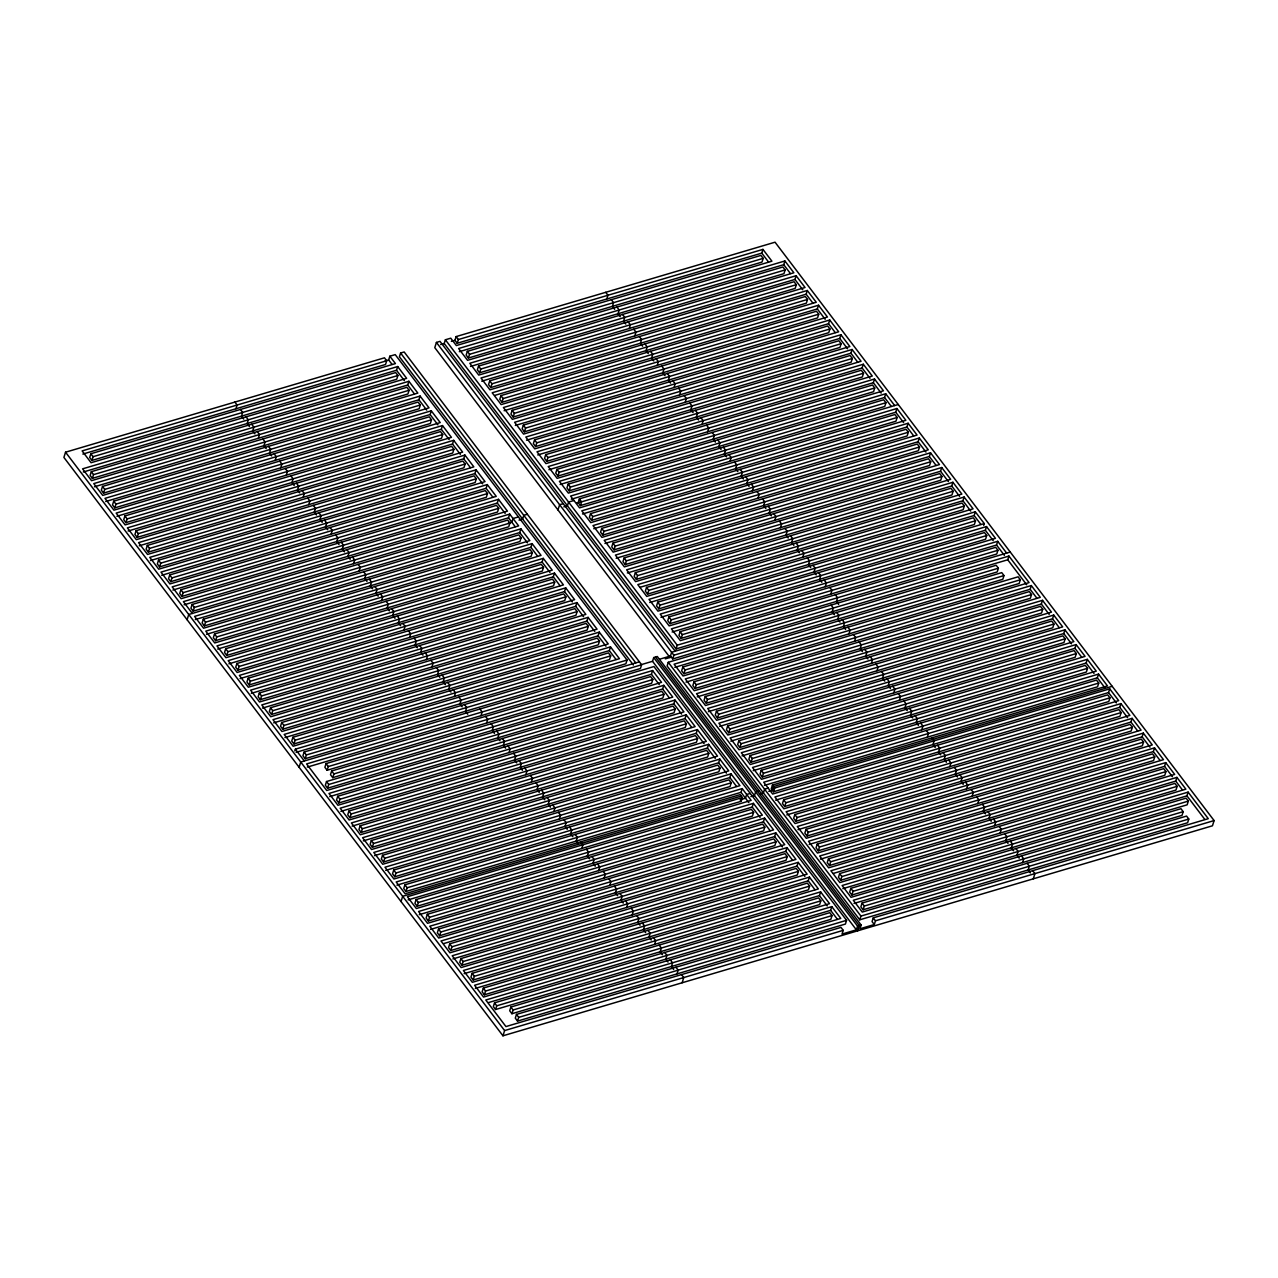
<?xml version="1.0" encoding="UTF-8"?>
<svg xmlns="http://www.w3.org/2000/svg" width="1278" height="1278" viewBox="0 0 1278 1278"><rect width="100%" height="100%" fill="white"/><g stroke="black" fill="none" stroke-linecap="round" stroke-linejoin="round"><path stroke-width="1.5" d="M82.862 454.073L385.525 364.486L386.707 360.763L384.47 357.808L65.545 452.204L63.9 457.428L502.957 1035.803L1212.455 825.796L1214.1 820.572L775.043 242.197L456.134 336.593L454.952 340.331L457.189 343.271L761.784 253.124L762.95 249.386L458.371 339.549L457.189 343.271M610.485 646.876L609.302 650.614L293.972 743.94L295.154 740.218L610.485 646.876L619.447 658.681L304.116 752.023L302.934 755.745L305.17 758.701L625.885 663.777L627.067 660.039L395.221 354.629L389.838 356.211L395.445 363.591L90.85 453.738L89.684 457.476L91.92 460.431L396.499 370.269L397.682 366.546L93.102 456.693L91.92 460.431M397.682 366.546L406.644 378.352L91.313 471.678L90.131 475.416L92.367 478.355L407.698 385.029L408.88 381.291L93.55 474.633L92.367 478.355M408.88 381.291L417.842 393.097L102.512 486.439L101.329 490.161L103.566 493.116L418.896 399.79L420.079 396.052L104.748 489.378L103.566 493.116M420.079 396.052L429.041 407.858L113.71 501.184L112.528 504.922L114.764 507.877L430.111 414.535L431.277 410.813L115.947 504.139L114.764 507.877M431.277 410.813L440.239 422.603L124.909 515.945L123.726 519.683L125.963 522.622L441.309 429.296L442.476 425.558L127.145 518.9L125.963 522.622M442.476 425.558L451.438 437.364L136.107 530.705L134.925 534.428L137.177 537.383L452.508 444.041L453.674 440.319L138.343 533.645L137.177 537.383M453.674 440.319L462.636 452.124L147.305 545.45L146.123 549.189L148.376 552.128L463.706 458.802L464.888 455.064L149.542 548.406L148.376 552.128M464.888 455.064L473.834 466.869L158.504 560.211L157.338 563.933L159.574 566.889L474.905 473.563L476.087 469.825L160.74 563.151L159.574 566.889M476.087 469.825L485.049 481.63L169.702 574.956L168.536 578.694L170.773 581.65L486.103 488.308L487.285 484.586L171.955 577.912L170.773 581.65M235.919 408.768L237.101 405.03L234.864 402.091M487.285 484.586L496.247 496.375L180.901 589.717L179.735 593.455L181.971 596.395L497.302 503.069L498.484 499.331L183.153 592.673L181.971 596.395M187.099 619.718L188.745 614.494L507.67 520.098L509.906 523.053L508.724 526.792L195.31 619.558M498.484 499.331L507.446 511.136L192.115 604.478L190.933 608.2L193.17 611.156L508.5 517.814L509.682 514.091L194.352 607.417L193.17 611.156M258.316 438.274L259.498 434.552L257.261 431.597M509.682 514.091L518.644 525.897L203.314 619.223L202.132 622.961L204.368 625.9L519.699 532.575L520.881 528.836L205.55 622.178L204.368 625.9M520.881 528.836L529.843 540.642L214.512 633.984L213.33 637.706L215.567 640.661L530.913 547.335L532.079 543.597L216.749 636.923L215.567 640.661M275.121 460.415L276.304 456.677L274.067 453.722M280.729 467.78L281.895 464.058L279.658 461.102M532.079 543.597L541.041 555.403L225.711 648.729L224.529 652.467L226.781 655.422L542.112 562.08L543.278 558.358L227.947 651.684L226.781 655.422M286.32 475.16L287.502 471.438L285.266 468.483M543.278 558.358L552.24 570.148L236.909 663.49L235.727 667.228L237.98 670.167L553.31 576.841L554.476 573.103L239.146 666.445L237.98 670.167M303.126 497.302L304.308 493.564L302.055 490.608M554.476 573.103L563.438 584.909L248.108 678.251L246.942 681.973L249.178 684.928L564.509 591.586L565.691 587.864L250.344 681.19L249.178 684.928M308.733 504.666L309.899 500.944L307.663 497.989M565.691 587.864L574.637 599.67L259.306 692.995L258.14 696.734L260.377 699.673L575.707 606.347L576.889 602.609L261.559 695.951L260.377 699.673M576.889 602.609L585.851 614.414L270.505 707.756L269.338 711.479L271.575 714.434L586.906 621.108L588.088 617.37L272.757 710.696L271.575 714.434M331.13 534.188L332.296 530.45L330.059 527.494M392.026 364.374L388.656 359.949L389.838 356.211M588.088 617.37L597.05 629.175L281.719 722.501L280.537 726.239L282.773 729.195L598.104 635.853L599.286 632.131L283.956 725.457L282.773 729.195M307.311 767.104L640.438 668.506L641.62 664.768L404.167 351.977L400.589 353.032L399.407 356.77L633.409 665.023M386.707 360.763L82.127 450.91L91.073 462.716L395.669 372.553L397.905 375.508L396.723 379.246L83.294 472.013M599.286 632.131L608.248 643.92L292.918 737.262L291.735 741L293.972 743.94M353.527 563.694L354.709 559.956L352.456 557M294.819 750.969L295.378 749.18L610.708 655.854L608.472 652.898L293.141 746.224L284.179 734.419L599.51 641.093L597.273 638.137L281.943 731.479L272.981 719.674L588.311 626.332L586.075 623.392L270.744 716.718L261.782 704.913L577.113 611.587L574.876 608.632L259.53 701.973L250.584 690.168L565.914 596.826L563.662 593.871L248.331 687.213L239.369 675.407L554.716 582.081L552.463 579.126L237.133 672.452L228.171 660.646L543.501 567.32L541.265 564.365L225.934 657.707L216.972 645.901L532.303 552.559L530.066 549.62L214.736 642.946L205.774 631.14L521.104 537.814L518.868 534.859L203.537 628.201L194.575 616.395L509.906 523.053M397.905 375.508L82.575 468.85L91.537 480.656L406.867 387.314L409.104 390.269L407.922 393.991L94.492 486.774M359.134 571.074L360.3 567.336L358.064 564.381M299.1 767.263L300.761 762.039L639.383 661.812M305.17 758.701L306.353 754.963L304.116 752.023M675.215 651.205L439.999 341.37L436.421 342.424L434.776 347.648L669.976 657.499L671.637 652.275L1010.259 552.048M409.104 390.269L93.773 483.595L102.735 495.401L418.066 402.075L420.302 405.014L419.136 408.752L105.707 501.519M763.174 258.364L458.594 348.511L467.556 360.316L782.887 266.974L785.123 269.93L469.793 363.272L478.755 375.077L794.085 281.735L796.322 284.69L480.991 378.016L489.953 389.822L805.284 296.496L807.536 299.435L492.19 392.777L501.152 404.583L816.482 311.241L818.735 314.196L503.404 407.522L512.35 419.328L827.697 326.002L829.933 328.957L514.603 422.283L523.565 434.089L838.895 340.747L841.132 343.702L525.801 437.044L534.763 448.85L850.094 355.508L852.33 358.463L537 451.789L545.962 463.594L861.292 370.269L863.529 373.208L548.198 466.55L557.16 478.355L872.491 385.013L874.727 387.969L559.397 481.295L568.359 493.1L883.689 399.774L885.926 402.73L570.595 496.056L579.557 507.861L894.888 414.519L897.14 417.475L581.794 510.817L590.755 522.622L906.086 429.28L908.338 432.236L592.992 525.562L601.954 537.367L917.3 444.041L919.537 446.981L604.206 540.322L613.152 552.128L928.499 458.786L930.735 461.741L615.405 555.083L624.367 566.873L939.697 473.547L941.934 476.502L626.603 569.828L635.565 581.634L950.896 488.292L953.132 491.247L637.802 584.589L646.764 596.395L962.094 503.053L964.331 506.008L649 599.334L657.962 611.14L973.293 517.814L975.529 520.753L660.199 614.095L669.161 625.9L984.491 532.559L986.728 535.514L671.397 628.856L680.359 640.645L995.69 547.319L997.942 550.275L996.76 553.997L676.046 648.92L444.201 343.51L445.383 339.772L450.751 338.191L456.358 345.555L760.937 255.408L763.174 258.364L762.007 262.086L459.329 351.674M420.302 405.014L104.972 498.356L113.934 510.162L429.264 416.82L431.501 419.775L430.335 423.513L116.905 516.28M831.802 906.629L830.62 910.351L495.576 1009.524L496.759 1005.802L831.802 906.629L840.764 918.435L516.472 1014.412L515.29 1018.151L517.526 1021.106L845.413 924.058L846.579 920.32L653.937 666.541L326.066 763.589L324.884 767.327L327.12 770.267L651.413 674.289L652.595 670.551L328.302 766.544L327.12 770.267M381.531 600.58L382.697 596.842L380.461 593.903M652.595 670.551L661.557 682.356L326.513 781.529L325.331 785.251L327.583 788.206L662.611 689.034L663.793 685.312L328.75 784.484L327.583 788.206M331.657 770.969L330.491 774.692L332.727 777.647L651.636 683.251L652.818 679.529L650.582 676.573L331.657 770.969L333.909 773.925L332.727 777.647M762.95 249.386L771.912 261.191L467.333 351.354L466.151 355.076L468.387 358.032L783.734 264.69L784.9 260.968L469.569 354.294L468.387 358.032M431.501 419.775L116.17 513.101L125.132 524.907L440.463 431.581L442.699 434.536L441.533 438.258L128.104 531.025M663.793 685.312L672.755 697.117L337.712 796.274L336.529 800.012L338.782 802.967L673.826 703.795L674.992 700.056L339.948 799.229L338.782 802.967M784.9 260.968L793.862 272.773L478.531 366.099L477.349 369.837L479.601 372.777L794.932 279.451L796.098 275.713L480.768 369.054L479.601 372.777M442.699 434.536L127.369 527.862L136.331 539.667L451.661 446.326L453.898 449.281L452.731 453.019L139.302 545.786M403.928 630.086L405.11 626.348L402.858 623.408M674.992 700.056L683.954 711.862L348.91 811.035L347.744 814.773L349.98 817.712L685.024 718.555L686.19 714.817L351.146 813.99L349.98 817.712M796.098 275.713L805.06 287.518L489.73 380.86L488.547 384.582L490.8 387.538L806.13 294.212L807.297 290.473L491.966 383.799L490.8 387.538M409.535 637.466L410.701 633.728L408.465 630.789M453.898 449.281L138.567 542.623L147.529 554.428L462.86 461.086L465.112 464.042L463.93 467.764L150.5 560.547M686.19 714.817L695.152 726.623L360.108 825.796L358.942 829.518L361.179 832.473L696.222 733.3L697.389 729.578L362.361 828.735L361.179 832.473M807.297 290.473L816.259 302.279L500.928 395.605L499.762 399.343L501.998 402.298L817.329 308.957L818.511 305.234L503.165 398.56L501.998 402.298M465.112 464.042L149.766 557.368L158.728 569.173L474.074 475.847L476.311 478.787L475.128 482.525L161.699 575.292M426.325 659.592L427.507 655.87L425.27 652.914M697.389 729.578L706.351 741.384L371.307 840.541L370.141 844.279L372.377 847.234L707.421 748.061L708.603 744.323L373.559 843.496L372.377 847.234M818.511 305.234L827.457 317.024L512.127 410.366L510.96 414.104L513.197 417.043L828.527 323.717L829.71 319.979L514.379 413.321L513.197 417.043M431.932 666.972L433.098 663.234L430.862 660.295M476.311 478.787L160.98 572.129L169.926 583.934L485.273 490.592L487.509 493.548L486.327 497.286L172.897 590.053M708.603 744.323L717.549 756.129L382.521 855.301L381.339 859.024L383.576 861.979L718.619 762.806L719.802 759.084L384.758 858.257L383.576 861.979M829.71 319.979L838.672 331.785L523.325 425.127L522.159 428.849L524.395 431.804L839.726 338.462L840.908 334.74L525.577 428.066L524.395 431.804M487.509 493.548L172.179 586.874L181.141 598.679L496.471 505.353L498.708 508.309L497.525 512.031L184.096 604.798M719.802 759.084L728.764 770.89L393.72 870.046L392.538 873.785L394.774 876.74L729.818 777.567L731 773.829L395.956 873.002L394.774 876.74M840.908 334.74L849.87 346.546L534.539 439.872L533.357 443.61L535.594 446.549L850.924 353.223L852.106 349.485L536.776 442.827L535.594 446.549M454.329 696.478L455.511 692.756L453.259 689.8M731 773.829L739.962 785.635L404.918 884.807L403.736 888.545L405.973 891.485L741.016 792.328L742.198 788.59L407.155 887.763L405.973 891.485M401.036 901.533L402.682 896.309L741.304 796.082M852.106 349.485L861.068 361.291L545.738 454.633L544.556 458.355L546.792 461.31L862.123 367.984L863.305 364.246L547.974 457.572L546.792 461.31M521.104 537.814L519.938 541.537L206.509 634.319M742.198 788.59L751.16 800.395L416.117 899.568L414.935 903.29L417.187 906.246L752.215 807.073L753.397 803.351L418.353 902.508L417.187 906.246M606.794 298.988L607.977 295.266L605.74 292.311M863.305 364.246L872.267 376.051L556.936 469.377L555.754 473.116L557.991 476.071L873.337 382.729L874.503 379.007L559.173 472.333L557.991 476.071M532.303 552.559L531.137 556.297L217.707 649.064M480.991 715.696L482.157 711.958L479.921 709.018M486.583 723.076L487.765 719.338L485.528 716.399M753.397 803.351L762.359 815.156L427.315 914.313L426.133 918.051L428.386 921.007L763.413 821.834L764.595 818.096L429.552 917.269L428.386 921.007M557.975 509.954L559.62 504.73L563.215 503.66M874.503 379.007L883.465 390.796L568.135 484.138L566.953 487.876L569.189 490.816L884.536 397.49L885.702 393.752L570.371 487.094L569.189 490.816M543.501 567.32L542.335 571.058L228.906 663.825M764.595 818.096L773.557 829.901L438.514 929.074L437.348 932.796L439.584 935.752L774.628 836.579L775.794 832.857L440.75 932.029L439.584 935.752M629.191 328.51L630.374 324.772L628.137 321.816M898.258 404.503L579.333 498.899L578.151 502.621L580.404 505.577L895.734 412.235L896.9 408.513L581.57 501.839L580.404 505.577M554.716 582.081L553.534 585.803L240.104 678.57M634.799 335.874L635.981 332.152L633.728 329.197M508.979 752.582L510.162 748.844L507.925 745.905M775.794 832.857L784.756 844.662L449.712 943.819L448.546 947.557L450.783 950.512L785.826 851.34L786.992 847.602L451.965 946.774L450.783 950.512M896.9 408.513L905.862 420.318L590.532 513.644L589.366 517.382L591.602 520.322L906.933 426.996L908.115 423.258L592.768 516.6L591.602 520.322M565.914 596.826L564.732 600.564L251.303 693.331M786.992 847.602L795.954 859.407L460.911 958.58L459.745 962.318L461.981 965.257L797.025 866.101L798.191 862.362L463.163 961.535L461.981 965.257M908.115 423.258L917.061 435.063L601.73 528.405L600.564 532.127L602.801 535.083L918.131 441.757L919.313 438.019L603.967 531.36L602.801 535.083M577.113 611.587L575.931 615.309L262.501 708.092M525.785 774.708L526.967 770.985L524.715 768.03M657.196 365.396L658.378 361.658L656.141 358.703M531.392 782.088L532.559 778.366L530.322 775.411M798.191 862.362L807.153 874.168L472.125 973.341L470.943 977.063L473.179 980.018L808.223 880.846L809.405 877.123L474.362 976.28L473.179 980.018M919.313 438.019L928.275 449.824L612.929 543.15L611.763 546.888L613.999 549.844L929.33 456.502L930.512 452.779L615.181 546.105L613.999 549.844M588.311 626.332L587.129 630.07L273.7 722.837M809.405 877.123L818.367 888.929L483.324 988.086L482.141 991.824L484.378 994.779L819.422 895.606L820.604 891.868L485.56 991.041L484.378 994.779M674.001 387.522L675.183 383.783L672.931 380.844M930.512 452.779L939.474 464.569L624.143 557.911L622.961 561.649L625.198 564.588L940.528 471.262L941.71 467.524L626.38 560.866L625.198 564.588M599.51 641.093L598.328 644.831L284.898 737.598M679.592 394.902L680.775 391.164L678.538 388.208M553.789 811.594L554.956 807.872L552.719 804.916M820.604 891.868L829.566 903.674L494.522 1002.847L493.34 1006.569L495.576 1009.524M685.2 402.282L686.382 398.544L684.129 395.589M941.71 467.524L950.672 479.33L635.342 572.672L634.16 576.394L636.396 579.349L951.727 486.007L952.909 482.285L637.578 575.611L636.396 579.349M559.381 818.974L560.563 815.252L558.326 812.297M610.708 655.854L609.526 659.576L296.113 752.343M510.865 1007.032L509.698 1010.77L511.935 1013.726L830.844 919.329L832.026 915.591L829.789 912.652L510.865 1007.032L513.101 1009.987L511.935 1013.726M502.957 1035.803L504.602 1030.579L65.545 452.204M952.909 482.285L961.871 494.091L646.54 587.417L645.358 591.155L647.595 594.11L962.925 500.768L964.107 497.03L648.777 590.372L647.595 594.11M702.005 424.408L703.172 420.67L700.935 417.73M517.526 1021.106L518.708 1017.368L516.472 1014.412M707.597 431.788L708.779 428.05L706.542 425.111M964.107 497.03L973.069 508.836L657.739 602.178L656.557 605.9L658.793 608.855L974.14 515.529L975.306 511.791L659.975 605.133L658.793 608.855M581.794 848.48L582.96 844.758L580.723 841.803M641.62 664.768L306.576 763.94L326.737 790.491L661.78 691.334L664.017 694.274L328.973 793.446L337.935 805.252L672.979 706.079L675.215 709.034L340.172 808.191L349.134 819.997L684.177 720.84L686.414 723.779L351.386 822.952L360.332 834.758L695.376 735.585L697.628 738.54L362.585 837.713L371.547 849.519L706.574 750.346L708.827 753.301L373.783 852.458L382.745 864.263L717.789 765.107L720.025 768.046L384.982 867.219L393.943 879.024L728.987 779.852L731.224 782.807L396.18 881.98L405.142 893.769L740.186 794.612L742.422 797.552L407.378 896.725L416.34 908.53L751.384 809.357L753.621 812.313L418.577 911.486L427.539 923.291L762.583 824.118L764.819 827.074L429.775 926.23L438.737 938.036L773.781 838.879L776.018 841.819L440.99 940.991L449.936 952.797L784.98 853.624L787.216 856.58L452.188 955.752L461.15 967.542L796.178 868.385L798.43 871.324L463.387 970.497L472.349 982.303L807.376 883.13L809.629 886.085L474.585 985.258L483.547 997.064L818.591 897.891L820.827 900.846L485.784 1000.003L505.944 1026.569L840.988 927.397L843.224 930.352L842.042 934.074L856.388 929.841L652.531 661.301L653.713 657.579L657.291 656.509L861.148 925.048L859.966 928.786L874.296 924.537L875.478 920.799L873.241 917.86L1208.269 818.687L1188.109 792.12L853.081 891.293L851.899 895.031L1186.942 795.859L1188.109 792.12M975.306 511.791L984.268 523.597L668.937 616.923L667.755 620.661L670.007 623.616L985.338 530.274L986.504 526.552L671.174 619.878L670.007 623.616M785.123 269.93L783.957 273.668L470.528 366.435M598.583 870.622L599.765 866.883L597.529 863.944M729.994 461.294L731.176 457.556L728.939 454.617M668.266 662.308L667.1 666.03L859.743 919.809L1187.613 822.76L1188.796 819.038L1186.559 816.083L862.267 912.061L853.305 900.271L1188.348 801.098L1186.096 798.143L851.052 897.316L842.106 885.51L1177.134 786.337L1174.897 783.398L839.854 882.555L830.892 870.749L1165.935 771.592L1163.699 768.637L828.655 867.81L819.693 856.004L1154.737 756.832L1152.5 753.876L817.457 853.049L808.495 841.244L1143.538 742.071L1141.302 739.131L806.258 838.288L797.296 826.499L1132.34 727.326L1130.103 724.37L795.06 823.543L786.098 811.738L1121.141 712.565L1118.905 709.625L783.861 808.782L774.899 796.977L1109.943 697.82L1107.707 694.865L772.663 794.037L763.701 782.232L1098.745 683.059L1096.492 680.104L761.464 779.276L752.502 767.471L1087.546 668.298L1085.294 665.359L750.25 764.516L741.304 752.726L1076.332 653.553L1074.095 650.598L739.051 749.771L730.089 737.965L1065.133 638.792L1062.897 635.853L727.853 735.01L718.891 723.204L1053.935 624.047L1051.698 621.092L716.654 720.265L707.692 708.459L1042.736 609.286L1040.5 606.331L705.456 705.504L696.494 693.698L1031.538 594.526L1029.301 591.586L694.258 690.743L685.296 678.938L1020.339 579.781L1018.103 576.825L683.059 675.998L674.097 664.193L998.39 568.199L996.153 565.259L668.266 662.308L860.925 916.086L859.743 919.809M986.504 526.552L995.466 538.357L680.136 631.683L678.953 635.422L681.206 638.361L996.536 545.035L997.703 541.297L682.372 634.639L681.206 638.361M673.873 655.215L1008.917 556.058L1007.735 559.78L672.691 658.953L673.873 655.215L436.421 342.424M676.046 648.92L677.228 645.198L445.383 339.772M604.19 878.002L605.373 874.264L603.12 871.308M664.017 694.274L662.851 698.012L329.708 796.609M796.322 284.69L795.156 288.413L481.726 381.179M609.782 885.366L610.964 881.644L608.727 878.689M682.835 667.02L681.653 670.758L683.89 673.714L1002.815 579.317L1003.981 575.579L1001.744 572.624L682.835 667.02L685.072 669.976L683.89 673.714M675.215 709.034L674.049 712.757L340.906 811.37M807.536 299.435L806.354 303.174L494.842 395.381M752.407 490.8L753.573 487.078L751.336 484.122M1008.917 556.058L1029.078 582.608L694.034 681.781L692.852 685.519L695.088 688.459L1030.132 589.302L1031.314 585.564L696.27 684.736L695.088 688.459M626.587 907.508L627.77 903.77L625.533 900.83M686.414 723.779L685.248 727.517L352.105 826.115M757.998 498.18L759.18 494.442L756.943 491.503M818.735 314.196L817.553 317.934L504.139 410.701M632.195 914.888L633.361 911.15L631.124 908.195M1031.314 585.564L1040.276 597.369L705.232 696.542L704.05 700.264L706.287 703.219L1041.33 604.047L1042.513 600.325L707.469 699.481L706.287 703.219M697.628 738.54L696.446 742.278L363.319 840.876M829.933 328.957L828.751 332.679L515.338 425.446M774.803 520.306L775.986 516.584L773.733 513.628M1042.513 600.325L1051.475 612.13L716.431 711.287L715.249 715.025L717.501 717.964L1052.529 618.808L1053.711 615.069L718.667 714.242L717.501 717.964M708.827 753.301L707.645 757.023L374.518 855.637M780.411 527.686L781.577 523.964L779.34 521.009M841.132 343.702L839.95 347.44L526.536 440.207M654.592 944.394L655.774 940.656L653.521 937.717M1053.711 615.069L1062.673 626.875L727.629 726.048L726.447 729.77L728.7 732.725L1063.743 633.553L1064.909 629.83L729.866 729.003L728.7 732.725M720.025 768.046L718.843 771.784L385.716 870.382M852.33 358.463L851.148 362.185L537.734 454.952M1064.909 629.83L1073.871 641.636L738.828 740.793L737.662 744.531L739.898 747.486L1074.942 648.313L1076.108 644.575L741.064 743.748L739.898 747.486M731.224 782.807L730.042 786.529L396.915 885.143M802.808 557.192L803.974 553.47L801.737 550.514M863.529 373.208L862.362 376.946L548.933 469.713M676.989 973.9L678.171 970.178L675.934 967.222M1076.108 644.575L1085.07 656.381L750.026 755.554L748.86 759.292L751.097 762.231L1086.14 663.074L1087.306 659.336L752.279 758.509L751.097 762.231M682.117 982.766L683.762 977.542L681.525 974.603M408.113 899.888L741.24 801.29L742.422 797.552M874.727 387.969L873.561 391.707L560.131 484.474M1087.306 659.336L1096.268 671.142L761.225 770.314L760.059 774.037L762.295 776.992L1097.339 677.819L1098.521 674.097L763.477 773.254L762.295 776.992M753.621 812.313L752.438 816.051L419.312 914.649M825.205 586.714L826.387 582.976L824.134 580.02M885.926 402.73L884.759 406.452L571.33 499.219M830.812 594.078L831.978 590.356L829.741 587.401M1098.521 674.097L1107.467 685.903L772.439 785.059L771.257 788.798L773.494 791.753L1108.537 692.58L1109.719 688.842L774.676 788.015L773.494 791.753M764.819 827.074L763.653 830.796L430.51 929.41M897.14 417.475L895.958 421.213L582.528 513.98M1109.719 688.842L1118.681 700.648L783.638 799.82L782.456 803.542L784.692 806.498L1119.736 707.325L1120.918 703.603L785.874 802.776L784.692 806.498M776.018 841.819L774.851 845.557L443.626 943.595M908.338 432.236L907.156 435.958L593.743 528.725M848.943 633.888L850.126 630.15L847.889 627.21M1120.918 703.603L1129.88 715.408L794.836 814.565L793.654 818.303L795.89 821.259L1130.934 722.086L1132.116 718.348L797.073 817.521L795.89 821.259M854.551 641.268L855.733 637.53L853.48 634.591M787.216 856.58L786.05 860.302L452.907 958.915M919.537 446.981L918.355 450.719L604.941 543.485M1132.116 718.348L1141.078 730.153L806.035 829.326L804.852 833.064L807.089 836.004L1142.133 736.847L1143.315 733.109L808.271 832.282L807.089 836.004M798.43 871.324L797.248 875.063L464.122 973.66M930.735 461.741L929.553 465.48L616.14 558.246M871.356 663.394L872.523 659.672L870.286 656.716M1143.315 733.109L1152.277 744.914L817.233 844.087L816.051 847.809L818.303 850.765L1153.331 751.592L1154.513 747.87L819.47 847.026L818.303 850.765M876.948 670.774L878.13 667.036L875.893 664.097M809.629 886.085L808.447 889.823L475.32 988.421M941.934 476.502L940.752 480.224L627.338 572.991M1154.513 747.87L1163.475 759.675L828.432 858.832L827.249 862.57L829.502 865.525L1164.546 766.353L1165.712 762.615L830.668 861.787L829.502 865.525M820.827 900.846L819.645 904.568L488.42 1002.607M953.132 491.247L951.95 494.985L640.454 587.177M893.753 692.9L894.935 689.177L892.683 686.222M1165.712 762.615L1174.674 774.42L839.63 873.593L838.464 877.315L840.7 880.27L1175.744 781.098L1176.91 777.375L841.867 876.548L840.7 880.27M899.361 700.28L900.527 696.558L898.29 693.603M964.331 506.008L963.165 509.73L649.735 602.497M1176.91 777.375L1185.872 789.181L850.828 888.338L849.662 892.076L851.899 895.031M975.529 520.753L974.363 524.491L660.934 617.258M862.027 903.099L860.861 906.837L863.097 909.776L1182.022 815.38L1183.188 811.658L1180.952 808.702L862.027 903.099L864.279 906.054L863.097 909.776M856.388 929.841L857.554 926.103L653.713 657.579M983.709 525.386L984.268 523.597M857.698 930.799L859.343 925.576L655.502 657.052M921.757 729.786L922.924 726.064L920.687 723.108M986.728 535.514L985.562 539.252L672.132 632.019M927.349 737.166L928.531 733.444L926.294 730.489M873.241 917.86L872.059 921.582L874.296 924.537M998.39 568.199L997.207 571.937L674.816 667.356M949.762 766.672L950.928 762.95L948.691 759.995M1020.339 579.781L1019.157 583.503L686.014 682.117M966.551 788.814L967.734 785.075L965.497 782.136M1031.538 594.526L1030.356 598.264L697.213 696.877M972.159 796.194L973.325 792.456L971.088 789.5M977.75 803.558L978.932 799.836L976.696 796.881M1042.736 609.286L1041.554 613.025L708.411 711.622M1053.935 624.047L1052.768 627.77L719.61 726.383M994.556 825.7L995.738 821.962L993.485 819.022M1000.163 833.08L1001.329 829.342L999.092 826.387M1065.133 638.792L1063.967 642.53L730.808 741.128M1076.332 653.553L1075.165 657.275L742.007 755.889M1022.56 862.586L1023.726 858.848L1021.489 855.909M1087.546 668.298L1086.364 672.036L753.221 770.65M1033.279 878.833L1034.94 873.609L1032.688 870.653M1098.745 683.059L1097.562 686.797L764.42 785.395M1109.943 697.82L1108.761 701.542L775.618 800.156M1121.141 712.565L1119.959 716.303L786.817 814.901M1132.34 727.326L1131.158 731.048L798.015 829.662M1143.538 742.071L1142.356 745.809L809.214 844.423M1154.737 756.832L1153.571 760.57L820.412 859.167M1165.935 771.592L1164.769 775.315L833.512 873.369M1177.134 786.337L1175.968 790.076L842.825 888.673M1188.348 801.098L1187.166 804.82L854.024 903.434M385.077 361.003L388.656 359.949M440.622 344.565L444.201 343.51M451.374 341.386L454.952 340.331M498.708 508.309L183.377 601.634L192.339 613.44M518.421 516.919L513.037 518.517L511.871 522.239L508.037 523.373M527.383 514.267L523.788 515.338L522.622 519.06L519.028 520.13M573.966 500.481L568.582 502.078L567.4 505.8L563.822 506.871M576.602 503.085L580.436 501.95M306.353 754.963L627.067 660.039M677.228 645.198L997.942 550.275M641.78 664.48L652.531 661.301M659.704 659.192L670.455 655.997L672.691 658.953M665.311 658.873L671.03 657.18M333.909 773.925L652.818 679.529M685.072 669.976L1003.981 575.579M750.266 793.43L746.671 794.501L745.505 798.223L740.122 799.82L741.24 801.29M759.212 790.778L755.633 791.849L754.451 795.571L750.873 796.625M768.174 788.127L764.595 789.197L763.413 792.919L759.835 793.989M1112.179 686.318L773.557 786.545L772.375 790.267L768.797 791.338M513.101 1009.987L832.026 915.591M864.279 906.054L1183.188 811.658M518.708 1017.368L846.579 920.32M860.925 916.086L1188.796 819.038M504.602 1030.579L843.224 930.352M857.554 926.103L861.148 925.048M875.478 920.799L1214.1 820.572M885.702 393.752L894.664 405.557M997.703 541.297L1006.665 553.102M783.734 264.69L790.443 273.556M794.932 279.451L802.76 289.771M806.13 294.212L812.856 303.062M817.329 308.957L825.173 319.292M828.527 323.717L835.253 332.568M839.726 338.462L847.57 348.798M850.924 353.223L857.65 362.073M862.123 367.984L869.967 378.304M873.337 382.729L881.165 393.065M884.536 397.49L891.245 406.34M895.734 412.235L903.578 422.571M906.933 426.996L913.658 435.846M918.131 441.757L925.975 452.077M929.33 456.502L936.055 465.352M940.528 471.262L948.372 481.582M951.727 486.007L959.57 496.343M962.925 500.768L970.769 511.104M974.14 515.529L980.849 524.379M985.338 530.274L993.166 540.61M996.536 545.035L1004.38 555.355M1007.735 559.78L1026.713 584.781M1030.132 589.302L1036.857 598.152M1041.33 604.047L1049.174 614.383M1052.529 618.808L1059.254 627.658M1063.743 633.553L1071.571 643.888M1074.942 648.313L1081.651 657.164M1086.14 663.074L1093.984 673.394M1097.339 677.819L1105.182 688.155M1108.537 692.58L1116.381 702.9M1119.736 707.325L1127.579 717.661M1130.934 722.086L1137.66 730.936M1142.133 736.847L1149.976 747.167M1153.331 751.592L1160.057 760.442M1164.546 766.353L1172.373 776.673M1175.744 781.098L1182.454 789.964M1186.942 795.859L1204.723 819.294M761.784 253.124L768.493 261.974M611.331 299.691L613.568 302.646L612.402 306.369L614.638 309.324M616.939 307.071L619.175 310.011L617.993 313.749L620.245 316.704M622.53 314.436L624.782 317.391L623.6 321.129L625.837 324.085M639.335 336.577L641.572 339.533L640.406 343.255L642.642 346.21M644.943 343.958L647.179 346.897L645.997 350.635L648.234 353.591M650.534 351.322L652.77 354.278L651.604 358.016L653.841 360.971M661.732 366.083L663.969 369.038L662.803 372.761L665.039 375.716M667.34 373.464L669.576 376.419L668.394 380.141L670.646 383.096M689.737 402.969L691.973 405.925L690.807 409.647L693.043 412.602M695.344 410.35L697.58 413.305L696.398 417.027L698.635 419.983M712.134 432.475L714.37 435.431L713.204 439.169L715.44 442.108M717.741 439.856L719.977 442.811L718.795 446.533L721.048 449.489M723.332 447.236L725.584 450.191L724.402 453.914L726.639 456.869M734.53 461.997L736.783 464.936L735.601 468.675L737.837 471.63M740.138 469.361L742.374 472.317L741.208 476.055L743.445 478.994M745.745 476.742L747.981 479.697L746.799 483.419L749.036 486.375M762.535 498.883L764.771 501.823L763.605 505.561L765.841 508.516M768.142 506.248L770.378 509.203L769.196 512.941L771.449 515.881M784.948 528.389L787.184 531.328L786.002 535.067L788.238 538.022M790.539 535.77L792.775 538.709L791.609 542.447L793.846 545.402M796.146 543.134L798.383 546.089L797.2 549.828L799.437 552.767M807.345 557.895L809.581 560.85L808.399 564.572L810.651 567.528M812.936 565.275L815.188 568.215L814.006 571.953L816.243 574.908M818.543 572.656L820.78 575.595L819.597 579.333L821.85 582.289M835.349 594.781L837.585 597.737L836.403 601.459L838.64 604.414M831.083 605.069L833.32 608.024L832.154 611.763L834.39 614.702M836.691 612.45L838.927 615.405L837.745 619.127L839.997 622.082M842.282 619.83L844.534 622.785L843.352 626.508L845.589 629.463M859.088 641.955L861.324 644.911L860.158 648.649L862.394 651.588M864.695 649.336L866.931 652.291L865.749 656.013L867.986 658.969M881.485 671.477L883.721 674.417L882.555 678.155L884.791 681.11M887.092 678.842L889.328 681.797L888.146 685.535L890.399 688.475M903.897 700.983L906.134 703.922L904.952 707.661L907.188 710.616M909.489 708.363L911.725 711.303L910.559 715.041L912.796 717.996M915.096 715.728L917.332 718.683L916.15 722.421L918.387 725.361M931.886 737.869L934.138 740.809L932.956 744.547L935.192 747.502M937.493 745.25L939.729 748.189L938.547 751.927L940.8 754.883M943.084 752.614L945.337 755.57L944.154 759.308L946.391 762.247M954.299 767.375L956.535 770.33L955.353 774.053L957.589 777.008M959.89 774.756L962.126 777.695L960.96 781.433L963.197 784.388M982.287 804.261L984.539 807.217L983.357 810.939L985.594 813.894M987.894 811.642L990.13 814.581L988.948 818.319L991.201 821.275M1004.7 833.767L1006.936 836.723L1005.754 840.445L1007.991 843.4M1010.291 841.148L1012.527 844.103L1011.361 847.825L1013.598 850.781M1015.898 848.528L1018.135 851.467L1016.953 855.206L1019.189 858.161M1027.097 863.273L1029.333 866.228L1028.151 869.967L1030.403 872.906M456.134 336.593L458.371 339.549M467.333 351.354L469.569 354.294M478.531 366.099L480.768 369.054M489.73 380.86L491.966 383.799M500.928 395.605L503.165 398.56M512.127 410.366L514.379 413.321M523.325 425.127L525.577 428.066M534.539 439.872L536.776 442.827M545.738 454.633L547.974 457.572M556.936 469.377L559.173 472.333M568.135 484.138L570.371 487.094M579.333 498.899L581.57 501.839M590.532 513.644L592.768 516.6M601.73 528.405L603.967 531.36M612.929 543.15L615.181 546.105M624.143 557.911L626.38 560.866M635.342 572.672L637.578 575.611M646.54 587.417L648.777 590.372M657.739 602.178L659.975 605.133M668.937 616.923L671.174 619.878M680.136 631.683L682.372 634.639M694.034 681.781L696.27 684.736M705.232 696.542L707.469 699.481M716.431 711.287L718.667 714.242M727.629 726.048L729.866 729.003M738.828 740.793L741.064 743.748M750.026 755.554L752.279 758.509M761.225 770.314L763.477 773.254M772.439 785.059L774.676 788.015M783.638 799.82L785.874 802.776M794.836 814.565L797.073 817.521M806.035 829.326L808.271 832.282M817.233 844.087L819.47 847.026M828.432 858.832L830.668 861.787M839.63 873.593L841.867 876.548M850.828 888.338L853.081 891.293M651.413 674.289L659.256 684.609M662.611 689.034L669.337 697.9M673.826 703.795L681.653 714.13M685.024 718.555L691.733 727.406M696.222 733.3L704.066 743.636M707.421 748.061L715.265 758.381M718.619 762.806L726.463 773.142M729.818 777.567L736.543 786.417M741.016 792.328L748.86 802.648M752.215 807.073L760.059 817.409M763.413 821.834L770.139 830.684M774.628 836.579L782.456 846.915M785.826 851.34L792.536 860.19M797.025 866.101L804.868 876.42M808.223 880.846L814.949 889.696M819.422 895.606L827.265 905.926M830.62 910.351L837.346 919.217M400.589 353.032L635.789 662.883M396.499 370.269L404.343 380.604M407.698 385.029L414.423 393.88M418.896 399.79L426.74 410.11M430.111 414.535L437.939 424.871M441.309 429.296L449.137 439.616M452.508 444.041L460.352 454.377M463.706 458.802L470.432 467.652M474.905 473.563L482.749 483.883M486.103 488.308L492.829 497.158M497.302 503.069L505.145 513.389M508.5 517.814L515.226 526.68M519.699 532.575L527.542 542.894M530.913 547.335L537.623 556.186M542.112 562.08L549.939 572.416M553.31 576.841L560.02 585.691M564.509 591.586L572.352 601.922M575.707 606.347L583.551 616.667M586.906 621.108L594.749 631.428M598.104 635.853L605.948 646.189M609.302 650.614L616.028 659.464M491.119 723.763L493.356 726.719L492.19 730.457L494.426 733.396M496.727 731.144L498.963 734.099L497.781 737.821L500.017 740.777M502.318 738.524L504.554 741.48L503.388 745.202L505.625 748.157M513.516 753.285L515.769 756.225L514.587 759.963L516.823 762.918M519.124 760.65L521.36 763.605L520.178 767.343L522.43 770.283M535.929 782.791L538.166 785.73L536.984 789.469L539.22 792.424M541.521 790.171L543.757 793.111L542.591 796.849L544.827 799.804M547.128 797.536L549.364 800.491L548.182 804.229L550.419 807.169M563.918 819.677L566.17 822.617L564.988 826.355L567.224 829.31M569.525 827.058L571.761 829.997L570.595 833.735L572.832 836.691M575.116 834.422L577.368 837.378L576.186 841.116L578.423 844.055M586.33 849.183L588.567 852.138L587.385 855.861L589.621 858.816M591.922 856.564L594.158 859.519L592.992 863.241L595.229 866.196M614.319 886.069L616.571 889.025L615.389 892.747L617.625 895.702M619.926 893.45L622.162 896.405L620.996 900.127L623.233 903.083M636.732 915.575L638.968 918.531L637.786 922.269L640.022 925.208M642.323 922.956L644.559 925.911L643.393 929.633L645.63 932.589M647.93 930.336L650.167 933.291L648.984 937.014L651.237 939.969M659.129 945.081L661.365 948.036L660.183 951.775L662.435 954.714M664.72 952.461L666.972 955.417L665.79 959.155L668.027 962.094M670.327 959.842L672.563 962.797L671.397 966.519L673.634 969.475M240.456 409.455L242.692 412.411L241.526 416.149L243.763 419.088M246.063 416.836L248.299 419.791L247.117 423.529L249.37 426.469M251.654 424.216L253.907 427.171L252.724 430.894L254.961 433.849M262.853 438.977L265.105 441.916L263.923 445.655L266.159 448.61M268.46 446.341L270.696 449.297L269.53 453.035L271.767 455.974M290.857 475.863L293.093 478.803L291.927 482.541L294.164 485.496M296.464 483.228L298.701 486.183L297.518 489.921L299.771 492.877M313.27 505.369L315.506 508.324L314.324 512.047L316.561 515.002M318.861 512.75L321.097 515.689L319.931 519.427L322.168 522.382M324.468 520.114L326.705 523.069L325.523 526.808L327.759 529.763M335.667 534.875L337.903 537.83L336.721 541.553L338.974 544.508M341.258 542.255L343.51 545.211L342.328 548.933L344.565 551.888M346.865 549.636L349.102 552.575L347.92 556.313L350.172 559.269M363.671 571.761L365.907 574.717L364.725 578.439L366.962 581.394M369.262 579.142L371.499 582.097L370.332 585.819L372.569 588.775M374.869 586.522L377.106 589.462L375.924 593.2L378.16 596.155M386.068 601.267L388.304 604.222L387.122 607.961L389.375 610.9M391.659 608.647L393.912 611.603L392.729 615.325L394.966 618.28M397.266 616.028L399.503 618.983L398.321 622.706L400.573 625.661M414.072 638.153L416.309 641.109L415.126 644.847L417.363 647.786M419.663 645.534L421.9 648.489L420.734 652.211L422.97 655.167M436.469 667.675L438.705 670.615L437.523 674.353L439.776 677.308M442.06 675.04L444.313 677.995L443.131 681.733L445.367 684.673M447.667 682.42L449.904 685.375L448.722 689.098L450.974 692.053M458.866 697.181L461.102 700.12L459.936 703.859L462.173 706.814M464.473 704.561L466.71 707.501L465.527 711.239L467.764 714.194M90.85 453.738L93.102 456.693M326.066 763.589L328.302 766.544M91.313 471.678L93.55 474.633M102.512 486.439L104.748 489.378M113.71 501.184L115.947 504.139M124.909 515.945L127.145 518.9M136.107 530.705L138.343 533.645M147.305 545.45L149.542 548.406M158.504 560.211L160.74 563.151M169.702 574.956L171.955 577.912M180.901 589.717L183.153 592.673M192.115 604.478L194.352 607.417M203.314 619.223L205.55 622.178M214.512 633.984L216.749 636.923M225.711 648.729L227.947 651.684M236.909 663.49L239.146 666.445M248.108 678.251L250.344 681.19M259.306 692.995L261.559 695.951M270.505 707.756L272.757 710.696M281.719 722.501L283.956 725.457M292.918 737.262L295.154 740.218M326.513 781.529L328.75 784.484M337.712 796.274L339.948 799.229M348.91 811.035L351.146 813.99M360.108 825.796L362.361 828.735M371.307 840.541L373.559 843.496M382.521 855.301L384.758 858.257M393.72 870.046L395.956 873.002M404.918 884.807L407.155 887.763M416.117 899.568L418.353 902.508M427.315 914.313L429.552 917.269M438.514 929.074L440.75 932.029M449.712 943.819L451.965 946.774M460.911 958.58L463.163 961.535M472.125 973.341L474.362 976.28M483.324 988.086L485.56 991.041M494.522 1002.847L496.759 1005.802M295.378 749.18L304.34 760.985"/></g></svg>
